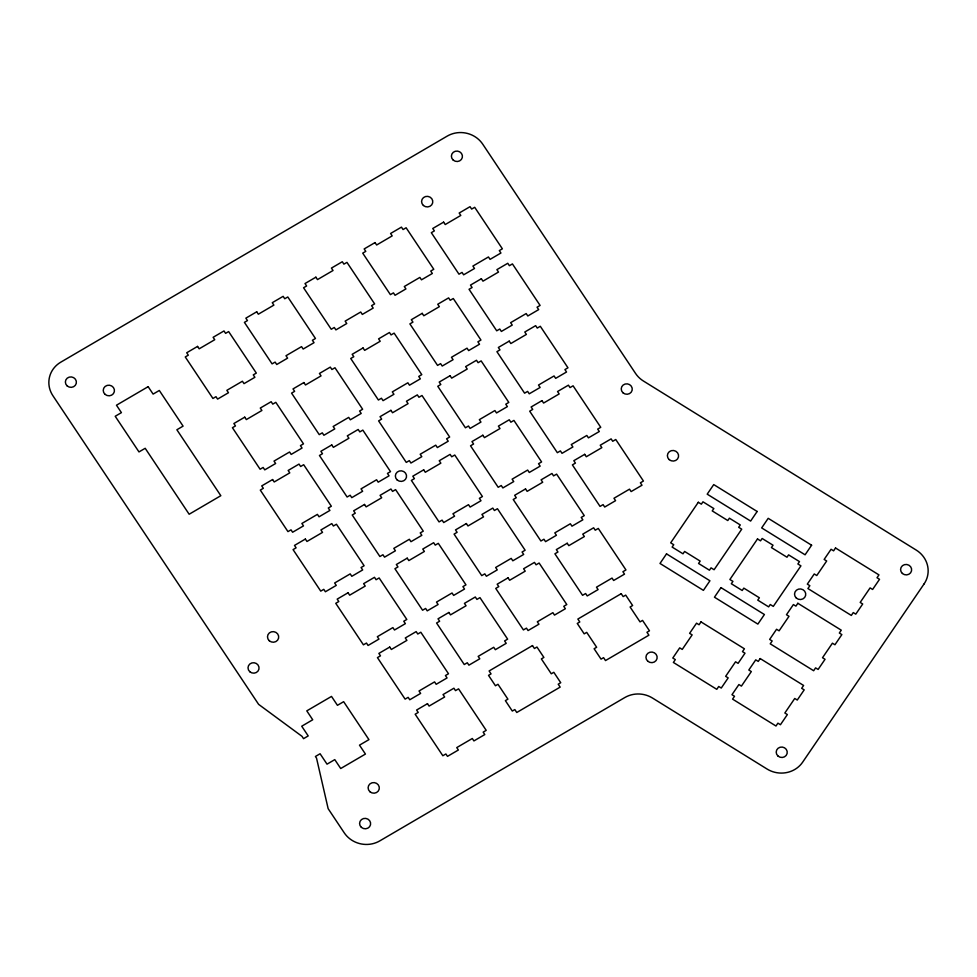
<?xml version="1.0" encoding="UTF-8"?>
<svg xmlns="http://www.w3.org/2000/svg" width="977" height="977" viewBox="0 0 977 977"><rect width="100%" height="100%" fill="white"/><g stroke="black" fill="none" stroke-linecap="round" stroke-linejoin="round"><path stroke-width="1.47" d="M700.997 621.885L699.068 624.743L696.54 623.179L689.615 633.328L692.143 634.891L682.239 649.424L679.711 647.861L672.799 658.022L675.315 659.597L673.373 662.443L716.788 689.335L718.73 686.477L721.258 688.052L728.183 677.891L725.655 676.328L735.559 661.795L738.087 663.359L744.999 653.198L742.471 651.635L744.413 648.789L700.997 621.885M760.191 658.571L758.25 661.417L755.734 659.854L748.809 670.014L751.325 671.578L741.421 686.11L738.905 684.547L731.981 694.708L734.509 696.271L732.567 699.117L775.982 726.021L777.924 723.163L780.44 724.726L787.364 714.578L784.849 713.002L794.753 698.47L797.269 700.045L804.193 689.872L801.665 688.309L803.607 685.463L760.191 658.571M797.855 603.285L795.925 606.131L793.397 604.568L786.473 614.728L789.001 616.292L779.096 630.824L776.568 629.261L769.656 639.422L772.172 640.985L770.23 643.831L813.658 670.735L815.587 667.877L818.115 669.44L825.04 659.292L822.512 657.729L832.416 643.196L834.944 644.759L841.856 634.598L839.341 633.023L841.27 630.177L797.855 603.285M835.53 547.987L833.601 550.845L831.073 549.269L824.148 559.43L826.676 560.993L816.772 575.526L814.244 573.963L807.32 584.124L809.848 585.699L807.906 588.545L851.321 615.437L853.263 612.579L855.779 614.154L862.703 603.994L860.187 602.43L870.092 587.898L872.608 589.461L879.532 579.3L877.004 577.737L878.946 574.891L835.53 547.987M698.311 502.276L670.686 542.833L673.739 544.714L672.127 547.071L683.008 553.812L684.608 551.455L700.167 561.103L698.567 563.46L709.449 570.202L711.048 567.845L714.102 569.725L741.726 529.18L738.673 527.299L740.273 524.942L729.404 518.189L727.792 520.546L712.233 510.91L713.845 508.553L702.964 501.812L701.352 504.169L698.311 502.276M666.522 553.874L660 563.46L703.403 590.364L709.937 580.778L666.522 553.874M757.151 511.484L750.629 521.071L707.201 494.167L713.735 484.592L757.151 511.484M720.977 587.617L714.456 597.203L757.871 624.095L764.405 614.521L720.977 587.617M757.505 538.95L729.88 579.508L732.933 581.388L731.333 583.745L742.202 590.487L743.815 588.13L759.373 597.777L757.761 600.134L768.643 606.876L770.255 604.519L773.296 606.399L800.92 565.854L797.867 563.973L799.479 561.616L788.598 554.875L786.998 557.232L771.427 547.584L773.039 545.227L762.158 538.486L760.546 540.843L757.505 538.95M811.606 545.215L805.085 554.802L761.669 527.91L768.203 518.323L811.606 545.215M924.12 583.867L802.642 762.182A25.817 24.34 9.4 0 1 767.043 769.021L652.502 698.042A25.817 24.34 9.4 0 0 624.792 697.554L379.821 840.867A25.817 24.34 9.4 0 1 344.209 832.783L328.15 808.675L316.536 758.14L315.424 756.491L320.09 753.755L327.026 764.161L334.781 759.617L340.717 768.52L365.435 754.061L359.499 745.158L368.94 739.638L343.648 701.681L337.444 705.321L331.508 696.418L306.79 710.865L312.725 719.768L301.722 726.216L308.207 735.925L303.542 738.661L301.991 736.316L258.624 704.368L52.892 395.697A25.817 24.34 9.4 0 1 60.757 362.186L447.161 136.133A25.817 24.34 9.4 0 1 482.76 144.217L635.538 373.422A25.829 24.352 9.4 0 0 643.428 381.03L916.218 550.075A25.817 24.34 9.4 0 1 924.12 583.867M197.574 346.408L186.705 352.758L188.305 355.176L185.264 356.959L212.937 398.469L215.978 396.686L217.59 399.104L228.459 392.742L226.847 390.336L242.406 381.238L244.018 383.643L254.887 377.293L253.275 374.875L256.316 373.092L228.642 331.582L225.602 333.365L223.989 330.947L213.12 337.309L214.732 339.715L199.174 348.813L197.574 346.408M256.719 311.797L245.85 318.16L247.462 320.578L244.409 322.361L272.082 363.871L275.123 362.088L276.735 364.506L287.604 358.144L285.992 355.726L301.551 346.627L303.163 349.045L314.032 342.683L312.42 340.277L315.461 338.494L287.8 296.971L284.747 298.754L283.147 296.336L272.278 302.699L273.878 305.117L258.331 314.215L256.719 311.797M315.876 277.187L305.007 283.55L306.619 285.968L303.566 287.751L331.24 329.261L334.281 327.478L335.893 329.896L346.762 323.534L345.15 321.128L360.708 312.017L362.32 314.435L373.19 308.085L371.578 305.667L374.618 303.884L346.957 262.373L343.904 264.144L342.304 261.738L331.435 268.089L333.035 270.507L317.488 279.605L315.876 277.187M375.034 242.589L364.165 248.94L365.777 251.358L362.723 253.141L390.397 294.651L393.438 292.868L395.05 295.286L405.919 288.923L404.307 286.517L419.866 277.419L421.478 279.825L432.347 273.475L430.735 271.056L433.776 269.273L406.114 227.763L403.061 229.546L401.449 227.128L390.58 233.491L392.192 235.897L376.646 244.995L375.034 242.589M148.15 386.672L116.471 405.211L121.417 412.636L115.213 416.275L138.978 451.924L145.194 448.296L189.147 514.244L220.826 495.705L176.874 429.758L183.078 426.131L159.312 390.47L153.108 394.097L148.15 386.672M443.619 222.133L432.75 228.484L434.362 230.902L431.321 232.685L458.982 274.195L462.036 272.412L463.635 274.83L474.504 268.48L472.905 266.062L488.451 256.963L490.063 259.369L500.932 253.019L499.32 250.6L502.373 248.817L474.7 207.307L471.659 209.09L470.047 206.672L459.178 213.035L460.79 215.441L445.231 224.551L443.619 222.133M244.738 417.167L233.869 423.529L235.469 425.935L232.428 427.718L260.102 469.229L263.143 467.458L264.755 469.864L275.624 463.513L274.012 461.095L289.571 451.997L291.183 454.415L302.052 448.052L300.44 445.634L303.481 443.851L275.807 402.341L272.766 404.124L271.154 401.706L260.285 408.068L261.897 410.487L246.338 419.585L244.738 417.167M303.884 382.557L293.015 388.919L294.627 391.337L291.573 393.12L319.247 434.631L322.288 432.848L323.9 435.266L334.769 428.903L333.157 426.485L348.716 417.387L350.328 419.805L361.197 413.442L359.585 411.036L362.626 409.253L334.964 367.743L331.911 369.514L330.311 367.108L319.442 373.458L321.042 375.876L305.496 384.975L303.884 382.557M363.041 347.959L352.172 354.309L353.784 356.727L350.731 358.51L378.404 400.02L381.445 398.237L383.057 400.655L393.926 394.293L392.314 391.887L407.873 382.789L409.485 385.194L420.354 378.844L418.742 376.426L421.783 374.643L394.122 333.133L391.069 334.916L389.457 332.498L378.587 338.86L380.2 341.266L364.653 350.364L363.041 347.959M422.198 313.348L411.329 319.711L412.941 322.117L409.888 323.9L437.562 365.41L440.603 363.639L442.215 366.045L453.084 359.695L451.472 357.277L467.03 348.178L468.642 350.596L479.512 344.234L477.9 341.816L480.94 340.033L453.279 298.522L450.226 300.305L448.614 297.887L437.745 304.25L439.357 306.668L423.81 315.766L422.198 313.348M481.356 278.738L470.487 285.101L472.099 287.519L469.045 289.29L496.719 330.812L499.76 329.029L501.372 331.447L512.241 325.085L510.629 322.666L526.188 313.568L527.8 315.986L538.669 309.624L537.057 307.205L540.098 305.435L512.424 263.912L509.383 265.695L507.771 263.277L496.902 269.64L498.514 272.058L482.968 281.156L481.356 278.738M272.595 479.548L261.726 485.911L263.338 488.317L260.297 490.1L287.959 531.61L291.012 529.839L292.611 532.245L303.481 525.895L301.881 523.477L317.427 514.378L319.039 516.796L329.908 510.434L328.296 508.016L331.35 506.233L303.676 464.722L300.635 466.505L299.023 464.087L288.154 470.45L289.766 472.868L274.207 481.966L272.595 479.548M331.753 444.938L320.883 451.301L322.495 453.719L319.455 455.49L347.116 497.012L350.169 495.229L351.769 497.647L362.638 491.284L361.038 488.866L376.585 479.768L378.197 482.186L389.066 475.823L387.454 473.405L390.507 471.635L362.833 430.112L359.792 431.895L358.18 429.477L347.311 435.84L348.923 438.258L333.365 447.356L331.753 444.938M390.91 410.328L380.041 416.69L381.653 419.109L378.612 420.892L406.273 462.402L409.326 460.619L410.926 463.037L421.795 456.674L420.195 454.256L435.742 445.158L437.354 447.576L448.223 441.213L446.611 438.807L449.652 437.024L421.991 395.502L418.938 397.285L417.338 394.879L406.469 401.229L408.068 403.648L392.522 412.746L390.91 410.328M450.067 375.73L439.198 382.08L440.81 384.498L437.769 386.281L465.431 427.792L468.471 426.009L470.084 428.427L480.953 422.064L479.341 419.658L494.899 410.548L496.511 412.966L507.381 406.615L505.768 404.197L508.809 402.414L481.148 360.904L478.095 362.687L476.495 360.269L465.626 366.619L467.226 369.037L451.679 378.136L450.067 375.73M509.225 341.12L498.355 347.47L499.968 349.888L496.914 351.671L524.588 393.181L527.629 391.398L529.241 393.816L540.11 387.466L538.498 385.048L554.057 375.95L555.669 378.355L566.538 372.005L564.926 369.587L567.967 367.804L540.305 326.294L537.252 328.077L535.652 325.659L524.783 332.021L526.383 334.427L510.837 343.538L509.225 341.12M305.361 539.06L294.492 545.422L296.104 547.828L293.063 549.611L320.737 591.122L323.778 589.351L325.39 591.757L336.259 585.406L334.647 582.988L350.206 573.89L351.805 576.308L362.675 569.945L361.075 567.527L364.116 565.744L336.442 524.234L333.401 526.017L331.789 523.599L320.92 529.961L322.532 532.38L306.973 541.478L305.361 539.06M364.519 504.45L353.65 510.812L355.262 513.23L352.221 515.001L379.894 556.524L382.935 554.741L384.547 557.159L395.416 550.796L393.804 548.378L409.363 539.28L410.963 541.698L421.832 535.335L420.232 532.917L423.273 531.146L395.6 489.624L392.559 491.407L390.947 488.988L380.077 495.351L381.689 497.769L366.131 506.868L364.519 504.45M423.676 469.839L412.807 476.202L414.419 478.62L411.378 480.403L439.052 521.913L442.092 520.13L443.705 522.548L454.574 516.186L452.962 513.768L468.508 504.669L470.12 507.087L480.989 500.725L479.377 498.319L482.43 496.536L454.757 455.026L451.716 456.796L450.104 454.39L439.235 460.741L440.847 463.159L425.288 472.257L423.676 469.839M482.833 435.241L471.964 441.592L473.576 444.01L470.535 445.793L498.197 487.303L501.25 485.52L502.862 487.938L513.731 481.576L512.119 479.17L527.665 470.059L529.278 472.477L540.147 466.127L538.535 463.709L541.588 461.926L513.914 420.415L510.873 422.198L509.261 419.78L498.392 426.131L500.004 428.549L484.445 437.647L482.833 435.241M541.991 400.631L531.122 406.982L532.734 409.4L529.693 411.183L557.354 452.693L560.407 450.91L562.019 453.328L572.888 446.977L571.276 444.559L586.823 435.461L588.435 437.867L599.304 431.516L597.692 429.098L600.745 427.315L573.072 385.805L570.031 387.588L568.419 385.17L557.549 391.533L559.162 393.939L543.603 403.049L541.991 400.631M348.056 592.77L337.187 599.121L338.799 601.539L335.758 603.322L363.42 644.832L366.473 643.049L368.085 645.467L378.954 639.105L377.342 636.699L392.888 627.6L394.5 630.006L405.37 623.656L403.757 621.238L406.811 619.455L379.137 577.944L376.096 579.727L374.484 577.309L363.615 583.66L365.227 586.078L349.668 595.176L348.056 592.77M407.214 558.16L396.344 564.511L397.957 566.929L394.916 568.712L422.577 610.222L425.63 608.451L427.23 610.857L438.099 604.507L436.499 602.088L452.046 592.99L453.658 595.408L464.527 589.046L462.915 586.627L465.968 584.844L438.294 543.334L435.253 545.117L433.641 542.699L422.772 549.062L424.384 551.468L408.826 560.578L407.214 558.16M466.371 523.55L455.502 529.913L457.114 532.318L454.073 534.101L481.734 575.624L484.787 573.841L486.387 576.247L497.256 569.896L495.657 567.478L511.203 558.38L512.815 560.798L523.684 554.435L522.072 552.017L525.125 550.234L497.452 508.724L494.411 510.507L492.799 508.089L481.93 514.452L483.542 516.87L467.983 525.968L466.371 523.55M525.528 488.94L514.659 495.302L516.271 497.72L513.23 499.503L540.892 541.014L543.945 539.231L545.545 541.649L556.414 535.286L554.814 532.868L570.36 523.77L571.972 526.188L582.842 519.825L581.23 517.419L584.27 515.636L556.609 474.114L553.568 475.897L551.956 473.479L541.087 479.841L542.699 482.259L527.14 491.358L525.528 488.94M584.686 454.329L573.817 460.692L575.429 463.11L572.388 464.893L600.049 506.404L603.102 504.62L604.702 507.039L615.571 500.676L613.971 498.258L629.518 489.159L631.13 491.578L641.999 485.227L640.387 482.809L643.428 481.026L615.766 439.516L612.713 441.286L611.113 438.881L600.244 445.231L601.844 447.649L586.298 456.748L584.686 454.329M389.738 647.067L378.868 653.418L380.48 655.836L377.44 657.619L405.113 699.129L408.154 697.346L409.766 699.764L420.635 693.401L419.023 690.995L434.57 681.897L436.182 684.303L447.051 677.953L445.439 675.534L448.492 673.751L420.818 632.241L417.777 634.024L416.165 631.606L405.296 637.969L406.908 640.375L391.35 649.473L389.738 647.067M448.895 612.457L438.026 618.82L439.626 621.238L436.585 623.021L464.258 664.531L467.299 662.748L468.911 665.166L479.78 658.803L478.168 656.385L493.727 647.287L495.339 649.705L506.208 643.342L504.596 640.936L507.637 639.153L479.963 597.631L476.923 599.414L475.31 596.996L464.441 603.359L466.053 605.777L450.495 614.875L448.895 612.457M508.052 577.847L497.183 584.209L498.783 586.627L495.742 588.41L523.416 629.921L526.456 628.138L528.068 630.556L538.938 624.193L537.326 621.787L552.884 612.677L554.496 615.095L565.365 608.744L563.753 606.326L566.794 604.543L539.121 563.033L536.08 564.804L534.468 562.398L523.599 568.748L525.211 571.166L509.652 580.265L508.052 577.847M567.21 543.249L556.34 549.599L557.94 552.017L554.899 553.8L582.573 595.311L585.614 593.527L587.226 595.946L598.095 589.583L596.483 587.177L612.042 578.079L613.641 580.485L624.511 574.134L622.911 571.716L625.952 569.933L598.278 528.423L595.237 530.206L593.625 527.788L582.756 534.15L584.368 536.556L568.809 545.654L567.21 543.249M427.474 703.672L416.605 710.035L418.217 712.441L415.164 714.224L442.837 755.746L445.878 753.963L447.49 756.369L458.36 750.018L456.748 747.6L472.306 738.502L473.918 740.92L484.787 734.557L483.175 732.139L486.216 730.356L458.555 688.846L455.502 690.629L453.902 688.211L443.033 694.574L444.633 696.992L429.086 706.09L427.474 703.672M532.489 645.589L489.111 670.967L491.052 673.886L488.524 675.363L495.461 685.769L497.977 684.291L507.906 699.166L505.378 700.643L512.314 711.048L514.83 709.571L516.772 712.489L560.163 687.112L558.221 684.193L560.737 682.715L553.812 672.31L551.284 673.788L541.368 658.913L543.884 657.436L536.959 647.03L534.431 648.508L532.489 645.589M621.225 593.686L577.847 619.064L579.788 621.97L577.26 623.448L584.197 633.853L586.713 632.375L596.642 647.262L594.114 648.74L601.05 659.133L603.566 657.655L605.508 660.574L648.899 635.197L646.957 632.278L649.473 630.8L642.548 620.407L640.02 621.885L630.104 606.998L632.62 605.52L625.695 595.115L623.167 596.593L621.225 593.686M796.353 598.083A5.618 5.3 9.4 0 0 805.622 595.481A5.618 5.3 9.4 0 0 798.453 589.143A5.618 5.3 9.4 0 0 796.353 598.083M647.763 661.197A5.618 5.3 9.4 0 0 657.033 658.596A5.618 5.3 9.4 0 0 649.864 652.257A5.618 5.3 9.4 0 0 647.763 661.197M669.196 459.617A5.618 5.3 9.4 0 0 678.465 457.004A5.618 5.3 9.4 0 0 671.297 450.678A5.618 5.3 9.4 0 0 669.196 459.617M423.395 205.475A5.618 5.3 9.4 0 0 432.664 202.874A5.618 5.3 9.4 0 0 425.496 196.548A5.618 5.3 9.4 0 0 423.395 205.475M397.163 479.951A5.618 5.3 9.4 0 0 406.432 477.35A5.618 5.3 9.4 0 0 399.263 471.024A5.618 5.3 9.4 0 0 397.163 479.951M105.052 394.342A5.618 5.3 9.4 0 0 114.321 391.74A5.618 5.3 9.4 0 0 107.152 385.402A5.618 5.3 9.4 0 0 105.052 394.342M269.31 640.778A5.618 5.3 9.4 0 0 278.579 638.176A5.618 5.3 9.4 0 0 271.411 631.838A5.618 5.3 9.4 0 0 269.31 640.778M369.929 791.736A5.618 5.3 9.4 0 0 379.198 789.135A5.618 5.3 9.4 0 0 372.017 782.797A5.618 5.3 9.4 0 0 369.929 791.736M249.807 671.736A5.532 5.215 9.4 0 0 258.929 669.172A5.532 5.215 9.4 0 0 251.871 662.931A5.532 5.215 9.4 0 0 249.807 671.736M361.38 827.36A5.532 5.215 9.4 0 0 370.503 824.796A5.532 5.215 9.4 0 0 363.444 818.567A5.532 5.215 9.4 0 0 361.38 827.36M777.985 756.039A5.532 5.215 9.4 0 0 787.12 753.487A5.532 5.215 9.4 0 0 780.061 747.246A5.532 5.215 9.4 0 0 777.985 756.039M902.382 573.462A5.532 5.215 9.4 0 0 911.517 570.898A5.532 5.215 9.4 0 0 904.458 564.657A5.532 5.215 9.4 0 0 902.382 573.462M623.021 392.827A5.532 5.215 9.4 0 0 632.143 390.263A5.532 5.215 9.4 0 0 625.097 384.034A5.532 5.215 9.4 0 0 623.021 392.827M453.194 160.081A5.532 5.215 9.4 0 0 462.316 157.517A5.532 5.215 9.4 0 0 455.258 151.276A5.532 5.215 9.4 0 0 453.194 160.081M67.157 385.915A5.532 5.215 9.4 0 0 76.279 383.35A5.532 5.215 9.4 0 0 69.22 377.122A5.532 5.215 9.4 0 0 67.157 385.915"/></g></svg>
